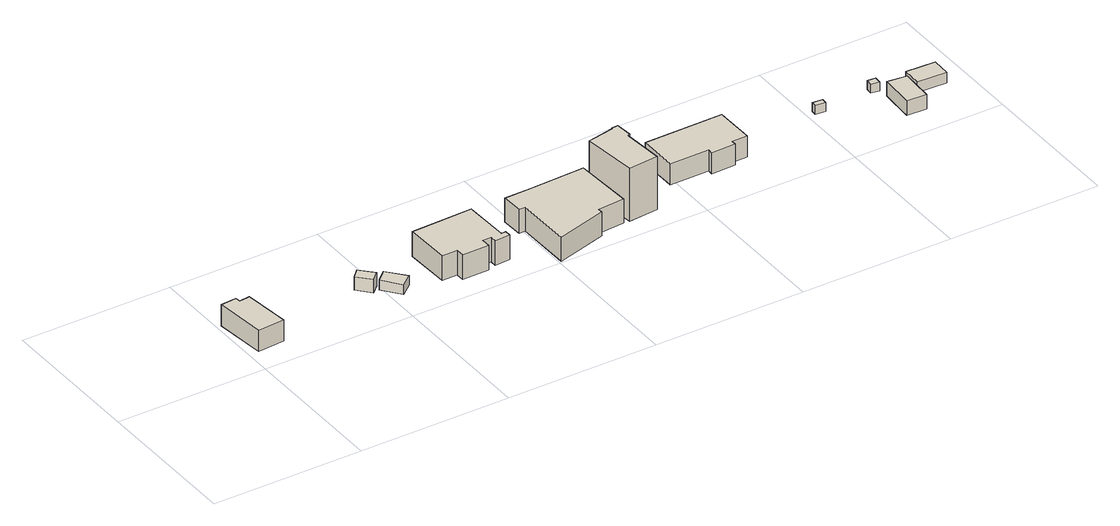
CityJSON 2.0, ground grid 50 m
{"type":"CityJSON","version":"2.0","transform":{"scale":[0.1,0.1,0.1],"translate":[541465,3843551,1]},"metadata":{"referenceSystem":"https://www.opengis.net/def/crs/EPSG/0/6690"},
"CityObjects":{
"building1":{"type":"Building","attributes":{"計測周辺長":51.97,"1/2500図郭":8,"区名":"淀川区","町丁目名称":"加島４丁目","街区番号":10,"class":"3001","usage":"441","measuredHeight":7.2,"storeysAboveGround":2,"BuildingDetailAttribute.buildingRoofEdgeArea":146.72,"BuildingDetailAttribute.buildingStructureType":"610","BuildingDetailAttribute.buildingStructureOrgType":"2","BuildingDetailAttribute.detailedUsage":"1510","BuildingDetailAttribute.specifiedBuildingCoverageRate":0.6,"BuildingDetailAttribute.surveyYear":2017,"BuildingRiverFloodingRiskAttribute.description":"6","BuildingRiverFloodingRiskAttribute.rank":"2","BuildingRiverFloodingRiskAttribute.depth":2.74,"BuildingRiverFloodingRiskAttribute.adminType":"2","BuildingRiverFloodingRiskAttribute.scale":"2","BuildingRiverFloodingRiskAttribute.duration":5.2,"BuildingIDAttribute.prefecture":"27","BuildingIDAttribute.city":"27123"},"geometry":[{"type":"Solid","lod":"1","boundaries":[[[[0,1,2,3,4,5]],[[4,6,7,5]],[[3,8,6,4]],[[2,9,8,3]],[[1,10,9,2]],[[0,11,10,1]],[[5,7,11,0]],[[6,8,9,10,11,7]]]]}]},
"building2":{"type":"Building","attributes":{"計測周辺長":202.32,"1/2500図郭":8,"区名":"淀川区","町丁目名称":"加島４丁目","街区番号":10,"class":"3001","usage":"441","measuredHeight":4.7,"storeysAboveGround":2,"BuildingDetailAttribute.buildingRoofEdgeArea":1468.44,"BuildingDetailAttribute.buildingStructureType":"610","BuildingDetailAttribute.buildingStructureOrgType":"2","BuildingDetailAttribute.detailedUsage":"1510","BuildingDetailAttribute.specifiedBuildingCoverageRate":0.6,"BuildingDetailAttribute.surveyYear":2017,"BuildingRiverFloodingRiskAttribute.description":"6","BuildingRiverFloodingRiskAttribute.rank":"2","BuildingRiverFloodingRiskAttribute.depth":2.64,"BuildingRiverFloodingRiskAttribute.adminType":"2","BuildingRiverFloodingRiskAttribute.scale":"2","BuildingRiverFloodingRiskAttribute.duration":5.08,"BuildingHighTideRiskAttribute.description":"1","BuildingHighTideRiskAttribute.rank":"3","BuildingHighTideRiskAttribute.depth":4.61,"BuildingIDAttribute.prefecture":"27","BuildingIDAttribute.city":"27123"},"geometry":[{"type":"Solid","lod":"1","boundaries":[[[[12,13,14,15]],[[14,16,17,15]],[[13,18,16,14]],[[12,19,18,13]],[[15,17,19,12]],[[16,18,19,17]]]]}]},
"building3":{"type":"Building","attributes":{"計測周辺長":24.89,"1/2500図郭":8,"区名":"淀川区","町丁目名称":"加島４丁目","街区番号":10,"class":"3001","usage":"441","measuredHeight":3.3,"storeysAboveGround":1,"BuildingDetailAttribute.buildingRoofEdgeArea":36.87,"BuildingDetailAttribute.buildingStructureType":"610","BuildingDetailAttribute.buildingStructureOrgType":"2","BuildingDetailAttribute.detailedUsage":"1510","BuildingDetailAttribute.specifiedBuildingCoverageRate":0.6,"BuildingDetailAttribute.surveyYear":2017,"BuildingRiverFloodingRiskAttribute.description":"6","BuildingRiverFloodingRiskAttribute.rank":"2","BuildingRiverFloodingRiskAttribute.depth":2.43,"BuildingRiverFloodingRiskAttribute.adminType":"2","BuildingRiverFloodingRiskAttribute.scale":"2","BuildingRiverFloodingRiskAttribute.duration":5.08,"BuildingHighTideRiskAttribute.description":"1","BuildingHighTideRiskAttribute.rank":"3","BuildingHighTideRiskAttribute.depth":3.73,"BuildingIDAttribute.prefecture":"27","BuildingIDAttribute.city":"27123"},"geometry":[{"type":"Solid","lod":"1","boundaries":[[[[20,21,22,23]],[[22,24,25,23]],[[21,26,24,22]],[[20,27,26,21]],[[23,25,27,20]],[[24,26,27,25]]]]}]},
"building4":{"type":"Building","attributes":{"計測周辺長":84.97,"1/2500図郭":8,"区名":"淀川区","町丁目名称":"加島４丁目","街区番号":10,"class":"3001","usage":"441","measuredHeight":8.4,"storeysAboveGround":2,"BuildingDetailAttribute.buildingRoofEdgeArea":350.4,"BuildingDetailAttribute.buildingStructureType":"610","BuildingDetailAttribute.buildingStructureOrgType":"2","BuildingDetailAttribute.detailedUsage":"1510","BuildingDetailAttribute.specifiedBuildingCoverageRate":0.6,"BuildingDetailAttribute.surveyYear":2017,"BuildingRiverFloodingRiskAttribute.description":"6","BuildingRiverFloodingRiskAttribute.rank":"2","BuildingRiverFloodingRiskAttribute.depth":2.86,"BuildingRiverFloodingRiskAttribute.adminType":"2","BuildingRiverFloodingRiskAttribute.scale":"2","BuildingRiverFloodingRiskAttribute.duration":5.5,"BuildingHighTideRiskAttribute.description":"1","BuildingHighTideRiskAttribute.rank":"3","BuildingHighTideRiskAttribute.depth":3.43,"BuildingIDAttribute.prefecture":"27","BuildingIDAttribute.city":"27123"},"geometry":[{"type":"Solid","lod":"1","boundaries":[[[[28,29,30,31,32,33,34,35,36,37,38,39]],[[38,40,41,39]],[[37,42,40,38]],[[36,43,42,37]],[[35,44,43,36]],[[34,45,44,35]],[[33,46,45,34]],[[32,47,46,33]],[[31,48,47,32]],[[30,49,48,31]],[[29,50,49,30]],[[28,51,50,29]],[[39,41,51,28]],[[40,42,43,44,45,46,47,48,49,50,51,41]]]]}]},
"building5":{"type":"Building","attributes":{"計測周辺長":96.41,"1/2500図郭":9,"区名":"淀川区","町丁目名称":"加島４丁目","街区番号":10,"class":"3001","usage":"441","measuredHeight":8.2,"storeysAboveGround":1,"BuildingDetailAttribute.buildingRoofEdgeArea":547.64,"BuildingDetailAttribute.buildingStructureType":"610","BuildingDetailAttribute.buildingStructureOrgType":"2","BuildingDetailAttribute.detailedUsage":"1510","BuildingDetailAttribute.specifiedBuildingCoverageRate":0.6,"BuildingDetailAttribute.surveyYear":2017,"BuildingRiverFloodingRiskAttribute.description":"6","BuildingRiverFloodingRiskAttribute.rank":"3","BuildingRiverFloodingRiskAttribute.depth":3.17,"BuildingRiverFloodingRiskAttribute.adminType":"2","BuildingRiverFloodingRiskAttribute.scale":"2","BuildingRiverFloodingRiskAttribute.duration":8.83,"BuildingHighTideRiskAttribute.description":"1","BuildingHighTideRiskAttribute.rank":"3","BuildingHighTideRiskAttribute.depth":3.32,"BuildingIDAttribute.prefecture":"27","BuildingIDAttribute.city":"27123"},"geometry":[{"type":"Solid","lod":"1","boundaries":[[[[52,53,54,55,56,57,58,59,60]],[[59,61,62,60]],[[58,63,61,59]],[[57,64,63,58]],[[56,65,64,57]],[[55,66,65,56]],[[54,67,66,55]],[[53,68,67,54]],[[52,69,68,53]],[[60,62,69,52]],[[61,63,64,65,66,67,68,69,62]]]]}]},
"building6":{"type":"Building","attributes":{"計測周辺長":60.06,"1/2500図郭":9,"区名":"淀川区","町丁目名称":"加島４丁目","街区番号":10,"class":"3002","usage":"441","measuredHeight":18.1,"storeysAboveGround":4,"BuildingDetailAttribute.buildingRoofEdgeArea":192.09,"BuildingDetailAttribute.buildingStructureType":"603","BuildingDetailAttribute.buildingStructureOrgType":"3","BuildingDetailAttribute.detailedUsage":"1510","BuildingDetailAttribute.specifiedBuildingCoverageRate":0.6,"BuildingDetailAttribute.surveyYear":2017,"BuildingRiverFloodingRiskAttribute.description":"6","BuildingRiverFloodingRiskAttribute.rank":"2","BuildingRiverFloodingRiskAttribute.depth":2.48,"BuildingRiverFloodingRiskAttribute.adminType":"2","BuildingRiverFloodingRiskAttribute.scale":"2","BuildingRiverFloodingRiskAttribute.duration":5.88,"BuildingHighTideRiskAttribute.description":"1","BuildingHighTideRiskAttribute.rank":"3","BuildingHighTideRiskAttribute.depth":3.37,"BuildingIDAttribute.prefecture":"27","BuildingIDAttribute.city":"27123"},"geometry":[{"type":"Solid","lod":"1","boundaries":[[[[70,71,72,73,74,75,76,77]],[[76,78,79,77]],[[75,80,78,76]],[[74,81,80,75]],[[73,82,81,74]],[[72,83,82,73]],[[71,84,83,72]],[[70,85,84,71]],[[77,79,85,70]],[[78,80,81,82,83,84,85,79]]]]}]},
"building7":{"type":"Building","attributes":{"計測周辺長":81.91,"1/2500図郭":9,"区名":"淀川区","町丁目名称":"加島４丁目","街区番号":10,"class":"3001","usage":"431","measuredHeight":7.1,"storeysAboveGround":2,"BuildingDetailAttribute.buildingRoofEdgeArea":357.25,"BuildingDetailAttribute.buildingStructureType":"610","BuildingDetailAttribute.buildingStructureOrgType":"2","BuildingDetailAttribute.detailedUsage":"1720","BuildingDetailAttribute.specifiedBuildingCoverageRate":0.6,"BuildingDetailAttribute.surveyYear":2017,"BuildingRiverFloodingRiskAttribute.description":"6","BuildingRiverFloodingRiskAttribute.rank":"2","BuildingRiverFloodingRiskAttribute.depth":2.28,"BuildingRiverFloodingRiskAttribute.adminType":"2","BuildingRiverFloodingRiskAttribute.scale":"2","BuildingRiverFloodingRiskAttribute.duration":5.02,"BuildingHighTideRiskAttribute.description":"1","BuildingHighTideRiskAttribute.rank":"2","BuildingHighTideRiskAttribute.depth":2.88,"BuildingIDAttribute.prefecture":"27","BuildingIDAttribute.city":"27123"},"geometry":[{"type":"Solid","lod":"1","boundaries":[[[[86,87,88,89,90,91,92,93]],[[92,94,95,93]],[[91,96,94,92]],[[90,97,96,91]],[[89,98,97,90]],[[88,99,98,89]],[[87,100,99,88]],[[86,101,100,87]],[[93,95,101,86]],[[94,96,97,98,99,100,101,95]]]]}]},
"building8":{"type":"Building","attributes":{"class":"3001","BuildingDetailAttribute.specifiedBuildingCoverageRate":0.6,"BuildingDetailAttribute.surveyYear":2017,"BuildingRiverFloodingRiskAttribute.description":"6","BuildingRiverFloodingRiskAttribute.rank":"2","BuildingRiverFloodingRiskAttribute.depth":1.39,"BuildingRiverFloodingRiskAttribute.adminType":"2","BuildingRiverFloodingRiskAttribute.scale":"2","BuildingRiverFloodingRiskAttribute.duration":1.8,"BuildingHighTideRiskAttribute.description":"1","BuildingHighTideRiskAttribute.rank":"2","BuildingHighTideRiskAttribute.depth":2.74,"BuildingIDAttribute.prefecture":"27","BuildingIDAttribute.city":"27123"},"geometry":[{"type":"Solid","lod":"1","boundaries":[[[[102,103,104,105]],[[104,106,107,105]],[[103,108,106,104]],[[102,109,108,103]],[[105,107,109,102]],[[106,108,109,107]]]]}]},
"building9":{"type":"Building","attributes":{"計測周辺長":10.33,"1/2500図郭":9,"区名":"淀川区","町丁目名称":"加島４丁目","街区番号":6,"class":"3001","usage":"441","storeysAboveGround":1,"BuildingDetailAttribute.buildingRoofEdgeArea":6.62,"BuildingDetailAttribute.buildingStructureType":"601","BuildingDetailAttribute.buildingStructureOrgType":"1","BuildingDetailAttribute.detailedUsage":"1520","BuildingDetailAttribute.specifiedBuildingCoverageRate":0.6,"BuildingDetailAttribute.surveyYear":2017,"BuildingRiverFloodingRiskAttribute.description":"1","BuildingRiverFloodingRiskAttribute.rank":"1","BuildingRiverFloodingRiskAttribute.depth":0.088,"BuildingRiverFloodingRiskAttribute.adminType":"1","BuildingRiverFloodingRiskAttribute.scale":"2","BuildingRiverFloodingRiskAttribute.duration":0,"BuildingHighTideRiskAttribute.description":"1","BuildingHighTideRiskAttribute.rank":"3","BuildingHighTideRiskAttribute.depth":3.47,"BuildingIDAttribute.prefecture":"27","BuildingIDAttribute.city":"27123"},"geometry":[{"type":"Solid","lod":"1","boundaries":[[[[110,111,112,113]],[[112,114,115,113]],[[111,116,114,112]],[[110,117,116,111]],[[113,115,117,110]],[[114,116,117,115]]]]}]},
"building10":{"type":"Building","attributes":{"計測周辺長":35.86,"1/2500図郭":9,"区名":"淀川区","町丁目名称":"加島４丁目","街区番号":6,"class":"3001","usage":"441","measuredHeight":4.9,"storeysAboveGround":1,"BuildingDetailAttribute.buildingRoofEdgeArea":74.41,"BuildingDetailAttribute.buildingStructureType":"601","BuildingDetailAttribute.buildingStructureOrgType":"1","BuildingDetailAttribute.detailedUsage":"1520","BuildingDetailAttribute.specifiedBuildingCoverageRate":0.6,"BuildingDetailAttribute.surveyYear":2017,"BuildingRiverFloodingRiskAttribute.description":"1","BuildingRiverFloodingRiskAttribute.rank":"1","BuildingRiverFloodingRiskAttribute.depth":0.088,"BuildingRiverFloodingRiskAttribute.adminType":"1","BuildingRiverFloodingRiskAttribute.scale":"2","BuildingRiverFloodingRiskAttribute.duration":0,"BuildingHighTideRiskAttribute.description":"1","BuildingHighTideRiskAttribute.rank":"3","BuildingHighTideRiskAttribute.depth":3.95,"BuildingIDAttribute.prefecture":"27","BuildingIDAttribute.city":"27123"},"geometry":[{"type":"Solid","lod":"1","boundaries":[[[[118,119,120,121]],[[120,122,123,121]],[[119,124,122,120]],[[118,125,124,119]],[[121,123,125,118]],[[122,124,125,123]]]]}]},
"building11":{"type":"Building","attributes":{"計測周辺長":32.04,"1/2500図郭":9,"区名":"淀川区","町丁目名称":"加島４丁目","街区番号":6,"class":"3001","usage":"441","measuredHeight":3.6,"storeysAboveGround":1,"BuildingDetailAttribute.buildingRoofEdgeArea":61.06,"BuildingDetailAttribute.buildingStructureType":"610","BuildingDetailAttribute.buildingStructureOrgType":"2","BuildingDetailAttribute.detailedUsage":"1520","BuildingDetailAttribute.specifiedBuildingCoverageRate":0.6,"BuildingDetailAttribute.surveyYear":2017,"BuildingRiverFloodingRiskAttribute.description":"1","BuildingRiverFloodingRiskAttribute.rank":"1","BuildingRiverFloodingRiskAttribute.depth":0.088,"BuildingRiverFloodingRiskAttribute.adminType":"1","BuildingRiverFloodingRiskAttribute.scale":"2","BuildingRiverFloodingRiskAttribute.duration":0,"BuildingHighTideRiskAttribute.description":"1","BuildingHighTideRiskAttribute.rank":"3","BuildingHighTideRiskAttribute.depth":3.78,"BuildingIDAttribute.prefecture":"27","BuildingIDAttribute.city":"27123"},"geometry":[{"type":"Solid","lod":"1","boundaries":[[[[126,127,128,129]],[[128,130,131,129]],[[127,132,130,128]],[[126,133,132,127]],[[129,131,133,126]],[[130,132,133,131]]]]}]}
},
"vertices":[
[8,243,14],[61,248,14],[63,231,14],[98,234,14],[115,81,14],[25,73,14],[115,81,86],[25,73,86],[98,234,86],[63,231,86],[61,248,86],[8,243,86],
[427,194,11],[453,220,11],[493,178,11],[466,152,11],[493,178,57],[466,152,57],[453,220,57],[427,194,57],
[489,158,10],[524,190,10],[574,131,10],[534,100,10],[574,131,43],[534,100,43],[524,190,43],[489,158,43],
[718,104,8],[667,102,8],[663,254,8],[868,261,8],[872,109,8],[887,110,8],[887,88,8],[836,85,8],[836,108,8],[808,107,8],[808,76,8],[718,75,8],[808,76,92],[718,75,92],[808,107,92],[836,108,92],[836,85,92],[887,88,92],[887,110,92],[872,109,92],[868,261,92],[663,254,92],[667,102,92],[718,104,92],
[1004,188,7],[983,187,7],[981,259,7],[1070,261,7],[1253,268,7],[1262,70,7],[1173,65,7],[1174,50,7],[1006,2,7],[1174,50,89],[1006,2,89],[1173,65,89],[1262,70,89],[1253,268,89],[1070,261,89],[981,259,89],[983,187,89],[1004,188,89],
[1260,249,8],[1350,266,8],[1350,269,8],[1372,271,8],[1376,216,8],[1368,211,8],[1379,76,8],[1280,68,8],[1379,76,189],[1280,68,189],[1368,211,189],[1376,216,189],[1372,271,189],[1350,269,189],[1350,266,189],[1260,249,189],
[1606,140,12],[1606,157,12],[1476,156,12],[1475,287,12],[1737,290,12],[1738,157,12],[1686,157,12],[1687,141,12],[1686,157,84],[1687,141,84],[1738,157,84],[1737,290,84],[1475,287,84],[1476,156,84],[1606,157,84],[1606,140,84],
[2015,229,17],[2016,247,17],[2050,245,17],[2048,226,17],[2050,245,47],[2048,226,47],[2016,247,47],[2015,229,47],
[2210,240,13],[2212,262,13],[2240,260,13],[2238,235,13],[2240,260,43],[2238,235,43],[2212,262,43],[2210,240,43],
[2241,100,4],[2248,215,4],[2313,208,4],[2307,96,4],[2313,208,53],[2307,96,53],[2248,215,53],[2241,100,53],
[2328,178,7],[2330,241,7],[2428,237,7],[2426,174,7],[2428,237,43],[2426,174,43],[2330,241,43],[2328,178,43]
]}
